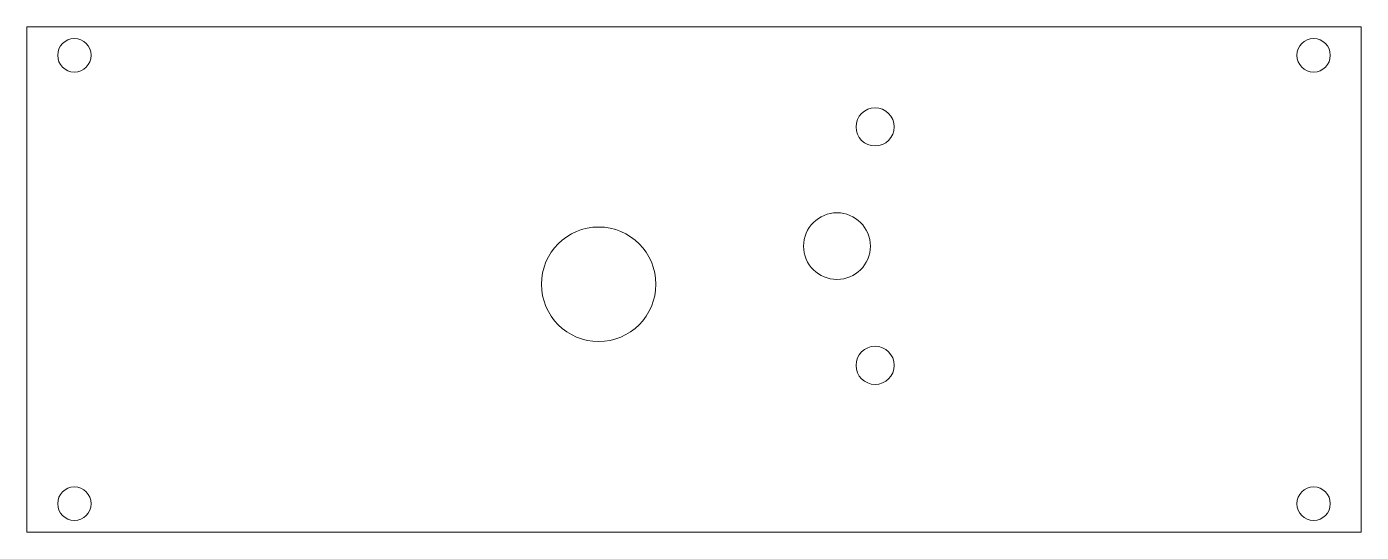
# Model space of a CAD drawing. Header units: millimetres. Extents: x 0 to 140, y 0 to 53.
import ezdxf

# ---------------------------------------------------------------- set-up
doc = ezdxf.new("R2010")
doc.units = ezdxf.units.MM
for name, color, linetype, lineweight in [('Arm_Switch', 1, 'CONTINUOUS', 0), ('Panel_Body', 1, 'CONTINUOUS', 0), ('Panel_MountingHoles', 1, 'CONTINUOUS', 0), ('SMA_Mount', 1, 'CONTINUOUS', 0)]:
    doc.layers.add(name, color=color, linetype=linetype, lineweight=lineweight)

msp = doc.modelspace()

# ---------------------------------------------------------------- linework, layer by layer
at = {"layer": 'Arm_Switch'}
msp.add_circle((60, 26), 6, dxfattribs=at)
at = {"layer": 'Panel_Body'}
for p, q in [((0, 6), (0, 53)), ((140, 53), (0, 53)), ((140, 6), (140, 53)), ((0, 6), (0, 0)), ((140, 6), (140, 0)), ((140, 0), (0, 0))]:
    msp.add_line(p, q, dxfattribs=at)
at = {"layer": 'Panel_MountingHoles'}
for centre in [(5, 50), (135, 50), (5, 3), (135, 3)]:
    msp.add_circle(centre, 1.75, dxfattribs=at)
at = {"layer": 'SMA_Mount'}
for centre, radius in [((89, 42.5), 2), ((85, 30), 3.5), ((89, 17.5), 2)]:
    msp.add_circle(centre, radius, dxfattribs=at)

doc.saveas('drawing.dxf')
